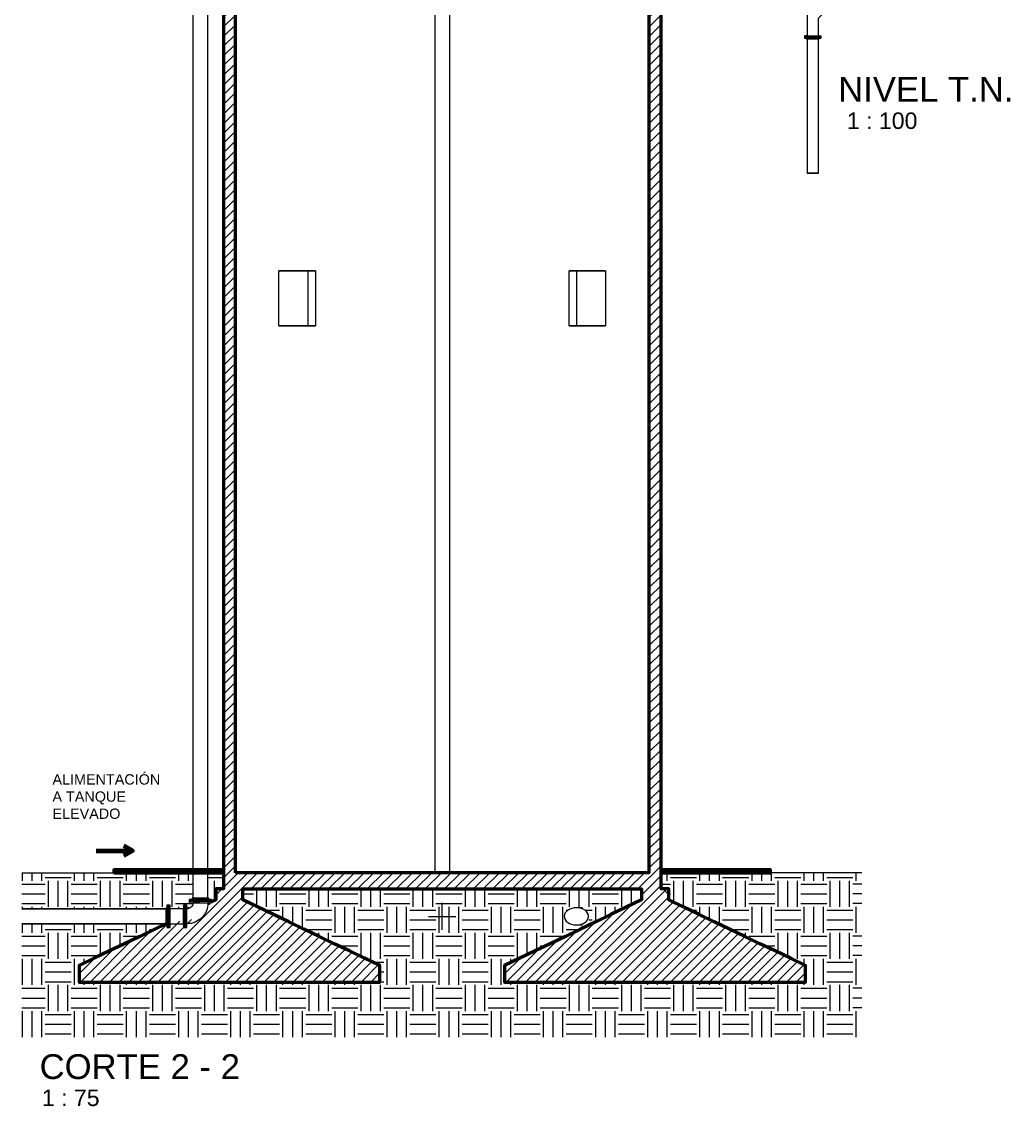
# Model space of a CAD drawing. Extents: x -187 to 52, y -9 to 65.
# Drawn here: x 24.24 to 42.3, y 10.67 to 30.5 of the extents above; entities that cross this region are included whole.
import ezdxf

# ---------------------------------------------------------------- set-up
doc = ezdxf.new("R2010")
doc.units = 0
doc.header["$MEASUREMENT"] = 0
for name, color, linetype in [('Hatch', 1, 'Continuous'), ('PDF3_Geometría', 7, 'Continuous'), ('PDF3_Texto', 7, 'Continuous')]:
    doc.layers.add(name, color=color, linetype=linetype)
doc.styles.add('PDF Arial', font='arial.ttf')

msp = doc.modelspace()

# ---------------------------------------------------------------- hatches: boundary and pattern name
at = {"layer": 'Hatch'}
h = msp.add_hatch(dxfattribs=at)
h.set_pattern_fill('ANSI31', color=256)
h.paths.add_polyline_path([(28.143, 14.938), (28.143, 35.065), (35.701, 35.065), (35.701, 14.938)], flags=16)
edge = h.paths.add_edge_path()
edge.add_line((27.53, 14.116), (26.873, 14.005))
edge.add_line((26.873, 14.005), (26.397, 13.773))
edge.add_line((26.397, 13.773), (26.117, 13.64))
edge.add_line((26.117, 13.64), (25.841, 13.507))
edge.add_line((25.841, 13.507), (25.562, 13.373))
edge.add_line((25.562, 13.373), (25.286, 13.24))
edge.add_line((25.286, 13.24), (25.286, 12.938))
edge.add_line((25.286, 12.938), (30.784, 12.938))
edge.add_line((30.784, 12.938), (30.784, 13.24))
edge.add_line((30.784, 13.24), (30.505, 13.373))
edge.add_line((30.505, 13.373), (30.228, 13.507))
edge.add_line((30.228, 13.507), (29.949, 13.64))
edge.add_line((29.949, 13.64), (29.673, 13.773))
edge.add_line((29.673, 13.773), (29.393, 13.907))
edge.add_line((29.393, 13.907), (29.117, 14.04))
edge.add_line((29.117, 14.04), (28.838, 14.173))
edge.add_line((28.838, 14.173), (28.562, 14.307))
edge.add_line((28.562, 14.307), (28.282, 14.44))
edge.add_line((28.282, 14.44), (28.282, 14.64))
edge.add_line((28.282, 14.64), (35.562, 14.64))
edge.add_line((35.562, 14.64), (35.562, 14.44))
edge.add_line((35.562, 14.44), (35.286, 14.307))
edge.add_line((35.286, 14.307), (35.006, 14.173))
edge.add_line((35.006, 14.173), (34.73, 14.04))
edge.add_line((34.73, 14.04), (34.451, 13.907))
edge.add_line((34.451, 13.907), (34.174, 13.773))
edge.add_line((34.174, 13.773), (33.895, 13.64))
edge.add_line((33.895, 13.64), (33.619, 13.507))
edge.add_line((33.619, 13.507), (33.34, 13.373))
edge.add_line((33.34, 13.373), (33.063, 13.24))
edge.add_line((33.063, 13.24), (33.063, 12.938))
edge.add_line((33.063, 12.938), (38.562, 12.938))
edge.add_line((38.562, 12.938), (38.562, 13.24))
edge.add_line((38.562, 13.24), (38.286, 13.373))
edge.add_line((38.286, 13.373), (38.006, 13.507))
edge.add_line((38.006, 13.507), (37.73, 13.64))
edge.add_line((37.73, 13.64), (37.451, 13.773))
edge.add_line((37.451, 13.773), (37.174, 13.907))
edge.add_line((37.174, 13.907), (36.895, 14.04))
edge.add_line((36.895, 14.04), (36.619, 14.173))
edge.add_line((36.619, 14.173), (36.34, 14.307))
edge.add_line((36.34, 14.307), (36.063, 14.44))
edge.add_line((36.063, 14.44), (36.063, 14.64))
edge.add_line((36.063, 14.64), (35.924, 14.64))
edge.add_line((35.924, 14.64), (35.924, 14.938))
edge.add_line((35.924, 14.938), (35.924, 47.573))
edge.add_line((35.924, 47.573), (36.124, 47.573))
edge.add_line((36.124, 47.573), (36.124, 47.243))
edge.add_line((36.124, 47.243), (36.324, 47.243))
edge.add_line((36.324, 47.243), (36.324, 47.573))
edge.add_line((36.324, 47.573), (36.324, 47.796))
edge.add_line((36.324, 47.796), (28.72, 47.796))
edge.add_line((28.72, 47.796), (28.72, 47.573))
edge.add_line((28.72, 47.573), (35.701, 47.573))
edge.add_line((35.701, 47.573), (35.701, 35.567))
edge.add_line((35.701, 35.567), (28.143, 35.567))
edge.add_line((28.143, 35.567), (28.143, 47.573))
edge.add_line((28.143, 47.573), (28.32, 47.573))
edge.add_line((28.32, 47.573), (28.32, 47.796))
edge.add_line((28.32, 47.796), (27.924, 47.796))
edge.add_line((27.924, 47.796), (27.924, 47.573))
edge.add_line((27.924, 47.573), (27.924, 14.938))
edge.add_line((27.924, 14.938), (27.924, 14.64))
edge.add_line((27.924, 14.64), (27.784, 14.64))
edge.add_line((27.784, 14.64), (27.784, 14.44))
edge.add_line((27.784, 14.44), (27.657, 14.38))

# ---------------------------------------------------------------- linework, layer by layer
at = {"layer": 'PDF3_Geometría', "lineweight": 18}
for points in [[(27.368, 14.469), (27.641, 14.469), (27.641, 47.986), (27.368, 47.986)], [(26.892, 14.342), (26.892, 14.329), (26.892, 14.307), (26.892, 14.275), (26.892, 14.234), (26.892, 14.189), (26.892, 14.138), (26.892, 14.091), (26.892, 14.046), (26.892, 14.005), (26.892, 13.973), (26.892, 13.951), (26.892, 13.938), (26.92, 13.938), (26.92, 13.951), (26.92, 13.973), (26.92, 14.005), (26.92, 14.046), (26.92, 14.091), (26.92, 14.138), (26.92, 14.189), (26.92, 14.234), (26.92, 14.275), (26.92, 14.307), (26.92, 14.329), (26.92, 14.342)], [(26.924, 14.342), (26.924, 14.329), (26.924, 14.307), (26.924, 14.275), (26.924, 14.234), (26.924, 14.189), (26.924, 14.138), (26.924, 14.091), (26.924, 14.046), (26.924, 14.005), (26.924, 13.973), (26.924, 13.951), (26.924, 13.938), (26.952, 13.938), (26.952, 13.951), (26.952, 13.973), (26.952, 14.005), (26.952, 14.046), (26.952, 14.091), (26.952, 14.138), (26.952, 14.189), (26.952, 14.234), (26.952, 14.275), (26.952, 14.307), (26.952, 14.329), (26.952, 14.342)], [(27.666, 14.418), (27.663, 14.418), (27.666, 14.418), (27.663, 14.418), (27.647, 14.418), (27.619, 14.418), (27.587, 14.418), (27.549, 14.418), (27.505, 14.418), (27.463, 14.418), (27.425, 14.418), (27.39, 14.418), (27.365, 14.418), (27.349, 14.418), (27.343, 14.418), (27.349, 14.418), (27.343, 14.418), (27.349, 14.418), (27.365, 14.418), (27.39, 14.418), (27.425, 14.418), (27.463, 14.418), (27.505, 14.418), (27.549, 14.418), (27.587, 14.418), (27.619, 14.418), (27.647, 14.418), (27.663, 14.418)]]:
    msp.add_lwpolyline(points, close=True, dxfattribs=at)
at = {"layer": 'PDF3_Geometría', "lineweight": 50}
for points in [[(26.873, 14.002), (26.673, 13.907), (26.397, 13.773), (26.117, 13.64), (25.841, 13.507), (25.562, 13.373), (25.286, 13.24), (25.286, 12.938), (30.784, 12.938), (30.784, 13.24), (30.505, 13.373), (30.228, 13.507), (29.949, 13.64), (29.673, 13.773), (29.393, 13.907), (29.117, 14.04), (28.838, 14.173), (28.562, 14.307), (28.282, 14.44), (28.282, 14.64), (35.562, 14.64), (35.562, 14.44), (35.286, 14.307), (35.006, 14.173), (34.73, 14.04), (34.451, 13.907), (34.174, 13.773), (33.895, 13.64), (33.619, 13.507), (33.34, 13.373), (33.063, 13.24), (33.063, 12.938), (38.562, 12.938), (38.562, 13.24), (38.286, 13.373), (38.006, 13.507), (37.73, 13.64), (37.451, 13.773), (37.174, 13.907), (36.895, 14.04), (36.619, 14.173), (36.34, 14.307), (36.063, 14.44), (36.063, 14.64), (35.924, 14.64), (35.924, 14.938), (35.924, 47.573)], [(27.924, 47.573), (27.924, 14.938), (27.924, 14.64), (27.784, 14.64), (27.784, 14.44), (27.708, 14.402)], [(27.676, 14.389), (27.638, 14.37)]]:
    msp.add_lwpolyline(points, dxfattribs=at)
for points in [[(28.143, 14.938), (28.143, 35.065), (35.701, 35.065), (35.701, 14.938)], [(25.924, 14.938), (27.924, 14.938), (27.924, 14.989), (25.924, 14.989)], [(35.924, 14.938), (37.924, 14.938), (37.924, 14.989), (35.924, 14.989)]]:
    msp.add_lwpolyline(points, close=True, dxfattribs=at)
at = {"layer": 'PDF3_Geometría', "lineweight": 18}
for points in [[(31.787, 35.065), (31.787, 14.938)], [(32.06, 14.938), (32.06, 35.065)], [(24.238, 14.938), (27.368, 14.938)], [(27.368, 14.989), (27.327, 14.989), (27.165, 14.989), (27.009, 14.989), (26.863, 14.989), (26.727, 14.989), (26.603, 14.989), (26.486, 14.989), (26.381, 14.989), (26.286, 14.989), (26.203, 14.989), (26.13, 14.989), (26.066, 14.989), (26.016, 14.989), (25.974, 14.989), (25.946, 14.989), (25.93, 14.989), (25.924, 14.989)], [(27.924, 14.989), (27.879, 14.989), (27.682, 14.989), (27.641, 14.989)], [(27.641, 14.938), (27.924, 14.938)], [(28.314, 14.938), (35.511, 14.938)], [(37.924, 14.989), (37.917, 14.989), (37.898, 14.989), (37.866, 14.989), (37.825, 14.989), (37.768, 14.989), (37.701, 14.989), (37.622, 14.989), (37.533, 14.989), (37.432, 14.989), (37.317, 14.989), (37.193, 14.989), (37.057, 14.989), (36.911, 14.989), (36.755, 14.989), (36.59, 14.989), (36.413, 14.989), (36.228, 14.989), (36.035, 14.989), (35.924, 14.989)], [(39.59, 14.938), (35.924, 14.938)], [(36.063, 14.535), (35.959, 14.64)], [(26.892, 13.989), (26.892, 13.992), (26.892, 14.008), (26.892, 14.031), (26.892, 14.062), (26.892, 14.1), (26.892, 14.138), (26.892, 14.18), (26.892, 14.215), (26.892, 14.246), (26.892, 14.272), (26.892, 14.288), (26.892, 14.291), (26.873, 14.291), (26.873, 14.288), (26.873, 14.272), (26.873, 14.246), (26.873, 14.215), (26.873, 14.18), (26.873, 14.138), (26.873, 14.1), (26.873, 14.062), (26.873, 14.031), (26.873, 14.008), (26.873, 13.992), (26.873, 13.989)], [(26.924, 13.98), (26.924, 13.983), (26.924, 13.999), (26.924, 14.024), (26.924, 14.059), (26.924, 14.097), (26.924, 14.138), (26.924, 14.183), (26.924, 14.221), (26.924, 14.253), (26.924, 14.281), (26.924, 14.297), (26.924, 14.3), (26.92, 14.3), (26.92, 14.297), (26.92, 14.281), (26.92, 14.253), (26.92, 14.221), (26.92, 14.183), (26.92, 14.138), (26.92, 14.097), (26.92, 14.059), (26.92, 14.024), (26.92, 13.999), (26.92, 13.983), (26.92, 13.98), (26.92, 13.983), (26.92, 13.999), (26.92, 14.024), (26.92, 14.059), (26.92, 14.097), (26.92, 14.138), (26.92, 14.183), (26.92, 14.221), (26.92, 14.253), (26.92, 14.281), (26.92, 14.297), (26.92, 14.3)], [(27.197, 14.338), (27.197, 14.342), (27.197, 14.329), (27.197, 14.307), (27.197, 14.275), (27.197, 14.234), (27.197, 14.189), (27.197, 14.138), (27.197, 14.091), (27.197, 14.046), (27.197, 14.005), (27.197, 13.973), (27.197, 13.951), (27.197, 13.938), (27.225, 13.938), (27.225, 13.951), (27.225, 13.973), (27.225, 14.005), (27.225, 14.046), (27.225, 14.091), (27.225, 14.138), (27.225, 14.189), (27.225, 14.234), (27.225, 14.275), (27.225, 14.307), (27.225, 14.329), (27.225, 14.342), (27.197, 14.342)], [(27.228, 14.3), (27.225, 14.3), (27.225, 14.297), (27.225, 14.3), (27.225, 14.297), (27.225, 14.281), (27.228, 14.253), (27.228, 14.221), (27.228, 14.183), (27.228, 14.138), (27.228, 14.097), (27.228, 14.059), (27.228, 14.024), (27.225, 13.999), (27.225, 13.983), (27.225, 13.977)], [(27.225, 14.3), (27.225, 14.297), (27.225, 14.281), (27.228, 14.253), (27.228, 14.221), (27.228, 14.183), (27.228, 14.138), (27.228, 14.097), (27.228, 14.059), (27.228, 14.024), (27.225, 13.999), (27.225, 13.983), (27.225, 13.977), (27.228, 13.977), (27.228, 13.983), (27.228, 13.999), (27.228, 14.024), (27.228, 14.059), (27.228, 14.097), (27.228, 14.138), (27.228, 14.183), (27.228, 14.221), (27.228, 14.253), (27.228, 14.281), (27.228, 14.297), (27.228, 14.3), (27.228, 14.297)], [(27.228, 14.338), (27.228, 14.342), (27.228, 14.335), (27.228, 14.319), (27.228, 14.291), (27.228, 14.256), (27.228, 14.211), (27.228, 14.164), (27.228, 14.116), (27.228, 14.069), (27.228, 14.024), (27.228, 13.989), (27.228, 13.961), (27.228, 13.942), (27.228, 13.938), (27.257, 13.938), (27.257, 13.942), (27.257, 13.961), (27.257, 13.989), (27.257, 14.024), (27.257, 14.069), (27.257, 14.116), (27.257, 14.164), (27.257, 14.211), (27.257, 14.256), (27.257, 14.291), (27.257, 14.319), (27.257, 14.335), (27.257, 14.342), (27.228, 14.342)], [(27.495, 14.389), (27.476, 14.389), (27.457, 14.389), (27.438, 14.389), (27.422, 14.389), (27.406, 14.389), (27.393, 14.389), (27.384, 14.389), (27.374, 14.389), (27.371, 14.389), (27.365, 14.351), (27.346, 14.319), (27.317, 14.294), (27.282, 14.278), (27.257, 14.275)], [(27.705, 14.45), (27.708, 14.45), (27.701, 14.45), (27.686, 14.45), (27.657, 14.45), (27.622, 14.45), (27.578, 14.45), (27.53, 14.45), (27.482, 14.45), (27.435, 14.45), (27.39, 14.45), (27.355, 14.45), (27.327, 14.45), (27.308, 14.45), (27.301, 14.45), (27.301, 14.421), (27.308, 14.421)], [(27.308, 14.45), (27.301, 14.45)], [(27.705, 14.421), (27.708, 14.421), (27.701, 14.421), (27.686, 14.421), (27.657, 14.421), (27.622, 14.421), (27.578, 14.421), (27.53, 14.421), (27.482, 14.421), (27.435, 14.421), (27.39, 14.421), (27.355, 14.421), (27.327, 14.421), (27.308, 14.421), (27.301, 14.421)], [(27.301, 14.418), (27.301, 14.389)], [(27.308, 14.389), (27.301, 14.389), (27.308, 14.389), (27.327, 14.389), (27.355, 14.389), (27.39, 14.389), (27.435, 14.389), (27.482, 14.389), (27.53, 14.389), (27.578, 14.389), (27.622, 14.389), (27.657, 14.389), (27.686, 14.389), (27.701, 14.389), (27.708, 14.389), (27.708, 14.418), (27.705, 14.418)], [(27.308, 14.418), (27.301, 14.418), (27.308, 14.418), (27.327, 14.418), (27.355, 14.418), (27.39, 14.418), (27.435, 14.418), (27.482, 14.418), (27.53, 14.418), (27.578, 14.418), (27.622, 14.418), (27.657, 14.418), (27.686, 14.418), (27.701, 14.418), (27.708, 14.418)], [(27.349, 14.421), (27.343, 14.421), (27.343, 14.418), (27.349, 14.418)], [(27.663, 14.421), (27.666, 14.421), (27.663, 14.421), (27.647, 14.421), (27.619, 14.421), (27.587, 14.421), (27.549, 14.421), (27.505, 14.421), (27.463, 14.421), (27.425, 14.421), (27.39, 14.421), (27.365, 14.421), (27.349, 14.421), (27.343, 14.421)], [(27.663, 14.418), (27.666, 14.418), (27.663, 14.418), (27.647, 14.418), (27.619, 14.418), (27.587, 14.418), (27.549, 14.418), (27.505, 14.418), (27.463, 14.418), (27.425, 14.418), (27.39, 14.418), (27.365, 14.418), (27.349, 14.418), (27.343, 14.418)], [(27.654, 14.469), (27.657, 14.469), (27.654, 14.469), (27.638, 14.469), (27.613, 14.469), (27.581, 14.469), (27.546, 14.469), (27.505, 14.469), (27.466, 14.469), (27.428, 14.469), (27.397, 14.469), (27.374, 14.469), (27.359, 14.469), (27.352, 14.469), (27.352, 14.45), (27.359, 14.45), (27.374, 14.45), (27.397, 14.45), (27.428, 14.45), (27.466, 14.45), (27.505, 14.45), (27.546, 14.45), (27.581, 14.45), (27.613, 14.45), (27.638, 14.45), (27.654, 14.45), (27.657, 14.45), (27.657, 14.469)], [(27.359, 14.469), (27.352, 14.469)], [(27.666, 14.418), (27.666, 14.421)], [(27.708, 14.421), (27.708, 14.45)], [(31.924, 13.891), (31.924, 14.389)], [(34.489, 14.297), (34.374, 14.297)], [(26.873, 14.275), (24.238, 14.275), (24.263, 14.275), (24.917, 14.275), (25.571, 14.275), (26.222, 14.275), (26.873, 14.275), (26.873, 14.005), (26.222, 14.005), (25.571, 14.005), (24.917, 14.002), (24.263, 14.002), (24.238, 14.002), (26.873, 14.002), (26.873, 14.005)], [(26.952, 14.005), (27.197, 14.005), (27.197, 14.008), (27.197, 14.021), (27.197, 14.043), (27.197, 14.072), (27.197, 14.104), (27.197, 14.138), (27.197, 14.173), (27.197, 14.208), (27.197, 14.237), (27.197, 14.256), (27.197, 14.272), (27.197, 14.275), (26.952, 14.275)], [(31.673, 14.138), (32.174, 14.138)], [(26.873, 13.986), (26.892, 13.986)], [(26.92, 13.977), (26.924, 13.977)], [(26.924, 13.97), (26.92, 13.973)], [(34.374, 13.983), (34.489, 13.983)]]:
    msp.add_lwpolyline(points, dxfattribs=at)
at = {"layer": 'PDF3_Geometría', "lineweight": 9}
for points in [[(38.59, 30.97), (38.59, 30.237)], [(38.797, 30.237), (38.797, 30.561), (39.025, 30.792)], [(38.543, 30.237), (38.543, 30.215), (38.543, 30.192), (38.546, 30.192), (38.559, 30.192), (38.581, 30.192), (38.606, 30.192), (38.641, 30.192), (38.676, 30.192), (38.711, 30.192), (38.746, 30.192), (38.781, 30.192), (38.806, 30.192), (38.828, 30.192), (38.841, 30.192), (38.844, 30.192), (38.841, 30.192), (38.828, 30.192), (38.806, 30.192), (38.806, 30.177)], [(38.806, 30.237), (38.828, 30.237), (38.841, 30.237), (38.844, 30.237), (38.844, 30.215), (38.841, 30.215), (38.828, 30.215), (38.806, 30.215), (38.781, 30.215), (38.746, 30.215), (38.711, 30.215), (38.676, 30.215), (38.641, 30.215), (38.606, 30.215), (38.581, 30.215), (38.559, 30.215), (38.546, 30.215), (38.543, 30.215), (38.546, 30.215), (38.559, 30.215), (38.578, 30.215), (38.571, 30.215), (38.578, 30.215), (38.587, 30.215), (38.606, 30.215), (38.632, 30.215), (38.663, 30.215), (38.692, 30.215), (38.724, 30.215), (38.755, 30.215), (38.781, 30.215), (38.8, 30.215), (38.809, 30.215), (38.816, 30.215), (38.809, 30.215), (38.828, 30.215), (38.841, 30.215), (38.844, 30.215), (38.844, 30.192)], [(38.581, 30.237), (38.559, 30.237), (38.546, 30.237), (38.543, 30.237), (38.546, 30.237), (38.559, 30.237), (38.581, 30.237), (38.606, 30.237), (38.641, 30.237), (38.676, 30.237), (38.711, 30.237), (38.746, 30.237), (38.781, 30.237), (38.806, 30.237), (38.828, 30.237), (38.841, 30.237), (38.844, 30.237)], [(38.543, 30.215), (38.546, 30.215), (38.559, 30.215), (38.581, 30.215), (38.606, 30.215), (38.641, 30.215), (38.676, 30.215), (38.711, 30.215), (38.746, 30.215), (38.781, 30.215), (38.806, 30.215), (38.828, 30.215), (38.841, 30.215), (38.844, 30.215), (38.841, 30.215), (38.828, 30.215), (38.809, 30.215)], [(38.578, 30.215), (38.559, 30.215), (38.546, 30.215), (38.543, 30.215)], [(38.543, 30.192), (38.546, 30.192), (38.559, 30.192), (38.578, 30.192), (38.578, 30.177), (38.584, 30.177)], [(38.578, 30.215), (38.571, 30.215), (38.578, 30.215), (38.587, 30.215), (38.606, 30.215), (38.632, 30.215), (38.663, 30.215), (38.692, 30.215), (38.724, 30.215), (38.755, 30.215), (38.781, 30.215), (38.8, 30.215), (38.809, 30.215), (38.816, 30.215), (38.809, 30.215)], [(38.578, 30.192), (38.584, 30.192), (38.593, 30.192), (38.613, 30.192), (38.635, 30.192), (38.663, 30.192), (38.692, 30.192), (38.724, 30.192), (38.749, 30.192), (38.774, 30.192), (38.793, 30.192), (38.803, 30.192), (38.806, 30.192)], [(38.803, 30.177), (38.806, 30.177), (38.803, 30.177), (38.793, 30.177), (38.774, 30.177), (38.749, 30.177), (38.724, 30.177), (38.692, 30.177), (38.663, 30.177), (38.635, 30.177), (38.613, 30.177), (38.593, 30.177), (38.584, 30.177), (38.578, 30.177)], [(38.59, 30.177), (38.59, 27.726)], [(38.797, 27.726), (38.797, 30.177)]]:
    msp.add_lwpolyline(points, dxfattribs=at)
for points in [[(38.816, 30.215), (38.809, 30.215), (38.8, 30.215), (38.781, 30.215), (38.755, 30.215), (38.724, 30.215), (38.692, 30.215), (38.663, 30.215), (38.632, 30.215), (38.606, 30.215), (38.587, 30.215), (38.578, 30.215), (38.571, 30.215), (38.578, 30.215), (38.571, 30.215), (38.578, 30.215), (38.587, 30.215), (38.606, 30.215), (38.632, 30.215), (38.663, 30.215), (38.692, 30.215), (38.724, 30.215), (38.755, 30.215), (38.781, 30.215), (38.8, 30.215), (38.809, 30.215), (38.816, 30.215), (38.809, 30.215)], [(38.59, 27.726), (38.593, 27.726), (38.606, 27.726), (38.622, 27.726), (38.641, 27.726), (38.666, 27.726), (38.692, 27.726), (38.72, 27.726), (38.746, 27.726), (38.765, 27.726), (38.781, 27.726), (38.793, 27.726), (38.797, 27.726), (38.793, 27.726), (38.781, 27.726), (38.765, 27.726), (38.746, 27.726), (38.72, 27.726), (38.692, 27.726), (38.666, 27.726), (38.641, 27.726), (38.622, 27.726), (38.606, 27.726), (38.593, 27.726)]]:
    msp.add_lwpolyline(points, close=True, dxfattribs=at)
at = {"layer": 'PDF3_Geometría', "lineweight": 20}
for points in [[(29.251, 24.938), (29.143, 24.938), (29.038, 24.938), (28.936, 24.938), (28.936, 25.938), (29.038, 25.938), (29.143, 25.938), (29.251, 25.938), (29.365, 25.938), (29.482, 25.938), (29.606, 25.938), (29.606, 24.938), (29.482, 24.938), (29.365, 24.938)], [(34.908, 25.938), (34.908, 24.938), (34.79, 24.938), (34.663, 24.938), (34.527, 24.938), (34.387, 24.938), (34.241, 24.938), (34.241, 25.938), (34.387, 25.938), (34.527, 25.938), (34.663, 25.938), (34.79, 25.938)]]:
    msp.add_lwpolyline(points, close=True, dxfattribs=at)
for points in [[(28.936, 24.938), (28.981, 24.938), (29.095, 24.938), (29.216, 24.938), (29.343, 24.938), (29.47, 24.938), (29.47, 25.938), (29.343, 25.938), (29.216, 25.938), (29.095, 25.938), (28.981, 25.938), (28.936, 25.938)], [(29.606, 25.938), (29.47, 25.938)], [(34.374, 25.938), (34.241, 25.938)], [(34.908, 25.938), (34.822, 25.938), (34.679, 25.938), (34.53, 25.938), (34.374, 25.938), (34.374, 24.938), (34.53, 24.938), (34.679, 24.938), (34.822, 24.938), (34.908, 24.938)], [(29.47, 24.938), (29.606, 24.938)], [(34.241, 24.938), (34.374, 24.938)], [(32.06, 14.938), (32.086, 14.938), (32.127, 14.938), (32.155, 14.938), (32.174, 14.938), (32.184, 14.938), (32.181, 14.938), (32.165, 14.938), (32.143, 14.938), (32.108, 14.938), (32.063, 14.938), (32.016, 14.938), (31.965, 14.938), (31.911, 14.938), (31.857, 14.938), (31.806, 14.938), (31.759, 14.938), (31.72, 14.938), (31.692, 14.938), (31.673, 14.938), (31.663, 14.938), (31.666, 14.938), (31.679, 14.938), (31.705, 14.938), (31.74, 14.938), (31.781, 14.938), (31.787, 14.938)]]:
    msp.add_lwpolyline(points, dxfattribs=at)
at = {"layer": 'PDF3_Geometría', "lineweight": 70}
for points in [[(25.597, 15.338), (26.26, 15.338), (26.105, 15.246)], [(26.26, 15.338), (26.105, 15.427)]]:
    msp.add_lwpolyline(points, dxfattribs=at)
at = {"layer": 'PDF3_Geometría', "color": 9, "lineweight": 18, "true_color": 0xc0c0c0}
for points in [[(24.238, 14.938), (27.368, 14.938)], [(24.251, 14.789), (24.251, 14.938)], [(24.428, 14.789), (24.428, 14.938)], [(24.606, 14.789), (24.606, 14.938)], [(25.203, 14.789), (25.203, 14.938)], [(25.381, 14.789), (25.381, 14.938)], [(25.559, 14.789), (25.559, 14.938)], [(26.155, 14.789), (26.155, 14.938)], [(26.333, 14.789), (26.333, 14.938)], [(26.511, 14.789), (26.511, 14.938)], [(27.108, 14.789), (27.108, 14.938)], [(27.286, 14.789), (27.286, 14.938)], [(27.641, 14.938), (27.924, 14.938)], [(28.314, 14.938), (35.511, 14.938)], [(39.59, 14.938), (35.924, 14.938)], [(36.035, 14.789), (36.035, 14.938)], [(36.632, 14.789), (36.632, 14.938)], [(36.809, 14.789), (36.809, 14.938)], [(36.987, 14.789), (36.987, 14.938)], [(37.584, 14.789), (37.584, 14.938)], [(37.762, 14.789), (37.762, 14.938)], [(37.94, 14.789), (37.94, 14.938)], [(38.536, 14.789), (38.536, 14.938)], [(38.714, 14.789), (38.714, 14.938)], [(38.892, 14.789), (38.892, 14.938)], [(39.489, 14.789), (39.489, 14.938)], [(24.238, 14.729), (24.666, 14.729)], [(24.666, 14.85), (25.143, 14.85)], [(24.727, 14.313), (24.727, 14.789)], [(24.905, 14.313), (24.905, 14.789)], [(25.082, 14.313), (25.082, 14.789)], [(25.143, 14.729), (25.619, 14.729)], [(25.619, 14.85), (26.095, 14.85)], [(25.679, 14.313), (25.679, 14.789)], [(25.857, 14.313), (25.857, 14.789)], [(26.035, 14.313), (26.035, 14.789)], [(26.095, 14.729), (26.571, 14.729)], [(26.571, 14.85), (27.047, 14.85)], [(26.632, 14.313), (26.632, 14.789)], [(26.809, 14.313), (26.809, 14.789)], [(26.987, 14.313), (26.987, 14.789)], [(27.047, 14.729), (27.368, 14.729)], [(27.641, 14.85), (27.924, 14.85)], [(27.762, 14.431), (27.762, 14.789)], [(35.924, 14.729), (36.095, 14.729)], [(36.095, 14.85), (36.571, 14.85)], [(36.155, 14.396), (36.155, 14.789)], [(36.333, 14.313), (36.333, 14.789)], [(36.511, 14.313), (36.511, 14.789)], [(36.571, 14.729), (37.047, 14.729)], [(37.047, 14.85), (37.524, 14.85)], [(37.108, 14.313), (37.108, 14.789)], [(37.286, 14.313), (37.286, 14.789)], [(37.463, 14.313), (37.463, 14.789)], [(37.524, 14.729), (38, 14.729)], [(38, 14.85), (38.476, 14.85)], [(38.06, 14.313), (38.06, 14.789)], [(38.238, 14.313), (38.238, 14.789)], [(38.416, 14.313), (38.416, 14.789)], [(38.476, 14.729), (38.952, 14.729)], [(38.952, 14.85), (39.428, 14.85)], [(39.013, 14.313), (39.013, 14.789)], [(39.19, 14.313), (39.19, 14.789)], [(39.368, 14.313), (39.368, 14.789)], [(39.59, 14.729), (39.428, 14.729)], [(24.238, 14.551), (24.666, 14.551)], [(25.143, 14.551), (25.619, 14.551)], [(26.095, 14.551), (26.571, 14.551)], [(27.047, 14.551), (27.368, 14.551)], [(28.282, 14.551), (28.476, 14.551)], [(28.536, 14.319), (28.536, 14.64)], [(28.714, 14.313), (28.714, 14.64)], [(28.892, 14.313), (28.892, 14.64)], [(28.952, 14.551), (29.428, 14.551)], [(29.489, 14.313), (29.489, 14.64)], [(29.666, 14.313), (29.666, 14.64)], [(29.844, 14.313), (29.844, 14.64)], [(29.905, 14.551), (30.381, 14.551)], [(30.441, 14.313), (30.441, 14.64)], [(30.619, 14.313), (30.619, 14.64)], [(30.797, 14.313), (30.797, 14.64)], [(30.857, 14.551), (31.333, 14.551)], [(31.393, 14.313), (31.393, 14.64)], [(31.571, 14.313), (31.571, 14.64)], [(31.749, 14.313), (31.749, 14.64)], [(31.809, 14.551), (32.286, 14.551)], [(32.346, 14.313), (32.346, 14.64)], [(32.524, 14.313), (32.524, 14.64)], [(32.701, 14.313), (32.701, 14.64)], [(32.762, 14.551), (33.238, 14.551)], [(33.298, 14.313), (33.298, 14.64)], [(33.476, 14.313), (33.476, 14.64)], [(33.654, 14.313), (33.654, 14.64)], [(33.714, 14.551), (34.19, 14.551)], [(34.251, 14.313), (34.251, 14.64)], [(34.428, 14.313), (34.428, 14.64)], [(34.606, 14.313), (34.606, 14.64)], [(34.666, 14.551), (35.143, 14.551)], [(35.203, 14.313), (35.203, 14.64)], [(35.381, 14.351), (35.381, 14.64)], [(35.559, 14.437), (35.559, 14.64)], [(36.063, 14.551), (36.095, 14.551)], [(36.571, 14.551), (37.047, 14.551)], [(37.524, 14.551), (38, 14.551)], [(38.476, 14.551), (38.952, 14.551)], [(39.59, 14.551), (39.428, 14.551)], [(24.238, 14.373), (24.666, 14.373)], [(24.251, 14.275), (24.251, 14.313)], [(24.428, 14.275), (24.428, 14.313)], [(24.606, 14.275), (24.606, 14.313)], [(25.143, 14.373), (25.619, 14.373)], [(25.203, 14.275), (25.203, 14.313)], [(25.381, 14.275), (25.381, 14.313)], [(25.559, 14.275), (25.559, 14.313)], [(26.095, 14.373), (26.571, 14.373)], [(26.155, 14.275), (26.155, 14.313)], [(26.333, 14.275), (26.333, 14.313)], [(26.511, 14.275), (26.511, 14.313)], [(27.047, 14.373), (27.368, 14.373)], [(27.108, 14.275), (27.108, 14.313)], [(27.286, 14.281), (27.286, 14.313)], [(28.422, 14.373), (28.476, 14.373)], [(28.952, 14.373), (29.428, 14.373)], [(29.013, 14.091), (29.013, 14.313)], [(29.19, 14.005), (29.19, 14.313)], [(29.368, 13.919), (29.368, 14.313)], [(29.905, 14.373), (30.381, 14.373)], [(29.965, 13.837), (29.965, 14.313)], [(30.143, 13.837), (30.143, 14.313)], [(30.32, 13.837), (30.32, 14.313)], [(30.857, 14.373), (31.333, 14.373)], [(30.917, 13.837), (30.917, 14.313)], [(31.095, 13.837), (31.095, 14.313)], [(31.273, 13.837), (31.273, 14.313)], [(31.809, 14.373), (32.286, 14.373)], [(31.87, 13.837), (31.87, 14.313)], [(32.047, 13.837), (32.047, 14.313)], [(32.225, 13.837), (32.225, 14.313)], [(32.762, 14.373), (33.238, 14.373)], [(32.822, 13.837), (32.822, 14.313)], [(33, 13.837), (33, 14.313)], [(33.178, 13.837), (33.178, 14.313)], [(33.714, 14.373), (34.19, 14.373)], [(33.774, 13.837), (33.774, 14.313)], [(33.952, 13.837), (33.952, 14.313)], [(34.13, 13.837), (34.13, 14.313)], [(34.666, 14.373), (35.143, 14.373)], [(34.727, 14.04), (34.727, 14.313)], [(34.905, 14.123), (34.905, 14.313)], [(35.082, 14.208), (35.082, 14.313)], [(36.571, 14.373), (37.047, 14.373)], [(36.632, 14.167), (36.632, 14.313)], [(36.809, 14.081), (36.809, 14.313)], [(36.987, 13.996), (36.987, 14.313)], [(37.524, 14.373), (38, 14.373)], [(37.584, 13.837), (37.584, 14.313)], [(37.762, 13.837), (37.762, 14.313)], [(37.94, 13.837), (37.94, 14.313)], [(38.476, 14.373), (38.952, 14.373)], [(38.536, 13.837), (38.536, 14.313)], [(38.714, 13.837), (38.714, 14.313)], [(38.892, 13.837), (38.892, 14.313)], [(39.59, 14.373), (39.428, 14.373)], [(39.489, 13.837), (39.489, 14.313)], [(28.673, 14.253), (28.952, 14.253)], [(29.428, 14.253), (29.905, 14.253)], [(30.381, 14.253), (30.857, 14.253)], [(31.333, 14.253), (31.809, 14.253)], [(32.286, 14.253), (32.762, 14.253)], [(33.238, 14.253), (33.714, 14.253)], [(34.19, 14.253), (34.222, 14.253)], [(34.549, 14.253), (34.666, 14.253)], [(35.143, 14.253), (35.174, 14.253)], [(36.451, 14.253), (36.571, 14.253)], [(37.047, 14.253), (37.524, 14.253)], [(38, 14.253), (38.476, 14.253)], [(38.952, 14.253), (39.428, 14.253)], [(24.251, 13.837), (24.251, 14.002)], [(24.428, 13.837), (24.428, 14.002)], [(24.606, 13.837), (24.606, 14.002)], [(24.666, 13.897), (25.143, 13.897)], [(25.203, 13.837), (25.203, 14.002)], [(25.381, 13.837), (25.381, 14.005)], [(25.559, 13.837), (25.559, 14.005)], [(25.619, 13.897), (26.095, 13.897)], [(26.155, 13.837), (26.155, 14.005)], [(26.333, 13.837), (26.333, 14.005)], [(26.511, 13.837), (26.511, 14.005)], [(26.571, 13.897), (26.654, 13.897)], [(29.428, 14.075), (29.905, 14.075)], [(29.428, 13.897), (29.905, 13.897)], [(30.381, 14.075), (30.857, 14.075)], [(30.381, 13.897), (30.857, 13.897)], [(31.333, 14.075), (31.809, 14.075)], [(31.333, 13.897), (31.809, 13.897)], [(32.286, 14.075), (32.762, 14.075)], [(32.286, 13.897), (32.762, 13.897)], [(33.238, 14.075), (33.714, 14.075)], [(33.238, 13.897), (33.714, 13.897)], [(34.19, 13.897), (34.428, 13.897)], [(34.6, 14.075), (34.666, 14.075)], [(37.047, 14.075), (37.524, 14.075)], [(37.193, 13.897), (37.524, 13.897)], [(38, 14.075), (38.476, 14.075)], [(38, 13.897), (38.476, 13.897)], [(38.952, 14.075), (39.428, 14.075)], [(38.952, 13.897), (39.428, 13.897)], [(24.238, 13.777), (24.666, 13.777)], [(24.727, 13.361), (24.727, 13.837)], [(24.905, 13.361), (24.905, 13.837)], [(25.082, 13.361), (25.082, 13.837)], [(25.143, 13.777), (25.619, 13.777)], [(25.679, 13.431), (25.679, 13.837)], [(25.857, 13.516), (25.857, 13.837)], [(26.035, 13.602), (26.035, 13.837)], [(26.095, 13.777), (26.403, 13.777)], [(29.666, 13.777), (29.666, 13.837)], [(29.844, 13.691), (29.844, 13.837)], [(29.905, 13.777), (30.381, 13.777)], [(30.441, 13.405), (30.441, 13.837)], [(30.619, 13.361), (30.619, 13.837)], [(30.797, 13.361), (30.797, 13.837)], [(30.857, 13.777), (31.333, 13.777)], [(31.393, 13.361), (31.393, 13.837)], [(31.571, 13.361), (31.571, 13.837)], [(31.749, 13.361), (31.749, 13.837)], [(31.809, 13.777), (32.286, 13.777)], [(32.346, 13.361), (32.346, 13.837)], [(32.524, 13.361), (32.524, 13.837)], [(32.701, 13.361), (32.701, 13.837)], [(32.762, 13.777), (33.238, 13.777)], [(33.298, 13.361), (33.298, 13.837)], [(33.476, 13.44), (33.476, 13.837)], [(33.654, 13.526), (33.654, 13.837)], [(33.714, 13.777), (34.184, 13.777)], [(34.251, 13.811), (34.251, 13.837)], [(37.463, 13.767), (37.463, 13.837)], [(37.524, 13.777), (38, 13.777)], [(38.06, 13.481), (38.06, 13.837)], [(38.238, 13.396), (38.238, 13.837)], [(38.416, 13.361), (38.416, 13.837)], [(38.476, 13.777), (38.952, 13.777)], [(39.013, 13.361), (39.013, 13.837)], [(39.19, 13.361), (39.19, 13.837)], [(39.368, 13.361), (39.368, 13.837)], [(39.59, 13.777), (39.428, 13.777)], [(24.238, 13.599), (24.666, 13.599)], [(25.143, 13.599), (25.619, 13.599)], [(30.038, 13.599), (30.381, 13.599)], [(30.857, 13.599), (31.333, 13.599)], [(31.809, 13.599), (32.286, 13.599)], [(32.762, 13.599), (33.238, 13.599)], [(33.714, 13.599), (33.809, 13.599)], [(37.816, 13.599), (38, 13.599)], [(38.476, 13.599), (38.952, 13.599)], [(39.59, 13.599), (39.428, 13.599)], [(24.238, 13.421), (24.666, 13.421)], [(24.251, 12.885), (24.251, 13.361)], [(24.428, 12.885), (24.428, 13.361)], [(24.606, 12.885), (24.606, 13.361)], [(24.666, 13.3), (25.143, 13.3)], [(25.143, 13.421), (25.619, 13.421)], [(25.203, 12.885), (25.203, 13.361)], [(25.381, 13.288), (25.381, 13.361)], [(30.657, 13.3), (30.857, 13.3)], [(30.857, 13.421), (31.333, 13.421)], [(30.917, 12.885), (30.917, 13.361)], [(31.095, 12.885), (31.095, 13.361)], [(31.273, 12.885), (31.273, 13.361)], [(31.333, 13.3), (31.809, 13.3)], [(31.809, 13.421), (32.286, 13.421)], [(31.87, 12.885), (31.87, 13.361)], [(32.047, 12.885), (32.047, 13.361)], [(32.225, 12.885), (32.225, 13.361)], [(32.286, 13.3), (32.762, 13.3)], [(32.762, 13.421), (33.238, 13.421)], [(32.822, 12.885), (32.822, 13.361)], [(33, 12.885), (33, 13.361)], [(33.178, 13.297), (33.178, 13.361)], [(38.435, 13.3), (38.476, 13.3)], [(38.476, 13.421), (38.952, 13.421)], [(38.536, 13.253), (38.536, 13.361)], [(38.714, 12.885), (38.714, 13.361)], [(38.892, 12.885), (38.892, 13.361)], [(38.952, 13.3), (39.428, 13.3)], [(39.59, 13.421), (39.428, 13.421)], [(39.489, 12.885), (39.489, 13.361)], [(24.666, 13.123), (25.143, 13.123)], [(30.784, 13.123), (30.857, 13.123)], [(31.333, 13.123), (31.809, 13.123)], [(32.286, 13.123), (32.762, 13.123)], [(38.952, 13.123), (39.428, 13.123)], [(24.666, 12.945), (25.143, 12.945)], [(25.381, 12.885), (25.381, 12.938)], [(25.559, 12.885), (25.559, 12.938)], [(26.155, 12.885), (26.155, 12.938)], [(26.333, 12.885), (26.333, 12.938)], [(26.511, 12.885), (26.511, 12.938)], [(27.108, 12.885), (27.108, 12.938)], [(27.286, 12.885), (27.286, 12.938)], [(27.463, 12.885), (27.463, 12.938)], [(28.06, 12.885), (28.06, 12.938)], [(28.238, 12.885), (28.238, 12.938)], [(28.416, 12.885), (28.416, 12.938)], [(29.013, 12.885), (29.013, 12.938)], [(29.19, 12.885), (29.19, 12.938)], [(29.368, 12.885), (29.368, 12.938)], [(29.965, 12.885), (29.965, 12.938)], [(30.143, 12.885), (30.143, 12.938)], [(30.32, 12.885), (30.32, 12.938)], [(30.784, 12.945), (30.857, 12.945)], [(31.333, 12.945), (31.809, 12.945)], [(32.286, 12.945), (32.762, 12.945)], [(33.178, 12.885), (33.178, 12.938)], [(33.774, 12.885), (33.774, 12.938)], [(33.952, 12.885), (33.952, 12.938)], [(34.13, 12.885), (34.13, 12.938)], [(34.727, 12.885), (34.727, 12.938)], [(34.905, 12.885), (34.905, 12.938)], [(35.082, 12.885), (35.082, 12.938)], [(35.679, 12.885), (35.679, 12.938)], [(35.857, 12.885), (35.857, 12.938)], [(36.035, 12.885), (36.035, 12.938)], [(36.632, 12.885), (36.632, 12.938)], [(36.809, 12.885), (36.809, 12.938)], [(36.987, 12.885), (36.987, 12.938)], [(37.584, 12.885), (37.584, 12.938)], [(37.762, 12.885), (37.762, 12.938)], [(37.94, 12.885), (37.94, 12.938)], [(38.536, 12.885), (38.536, 12.938)], [(38.952, 12.945), (39.428, 12.945)], [(24.238, 12.824), (24.666, 12.824)], [(24.727, 12.408), (24.727, 12.885)], [(24.905, 12.408), (24.905, 12.885)], [(25.082, 12.408), (25.082, 12.885)], [(25.143, 12.824), (25.619, 12.824)], [(25.679, 12.408), (25.679, 12.885)], [(25.857, 12.408), (25.857, 12.885)], [(26.035, 12.408), (26.035, 12.885)], [(26.095, 12.824), (26.571, 12.824)], [(26.632, 12.408), (26.632, 12.885)], [(26.809, 12.408), (26.809, 12.885)], [(26.987, 12.408), (26.987, 12.885)], [(27.047, 12.824), (27.524, 12.824)], [(27.584, 12.408), (27.584, 12.885)], [(27.762, 12.408), (27.762, 12.885)], [(27.94, 12.408), (27.94, 12.885)], [(28, 12.824), (28.476, 12.824)], [(28.536, 12.408), (28.536, 12.885)], [(28.714, 12.408), (28.714, 12.885)], [(28.892, 12.408), (28.892, 12.885)], [(28.952, 12.824), (29.428, 12.824)], [(29.489, 12.408), (29.489, 12.885)], [(29.666, 12.408), (29.666, 12.885)], [(29.844, 12.408), (29.844, 12.885)], [(29.905, 12.824), (30.381, 12.824)], [(30.441, 12.408), (30.441, 12.885)], [(30.619, 12.408), (30.619, 12.885)], [(30.797, 12.408), (30.797, 12.885)], [(30.857, 12.824), (31.333, 12.824)], [(31.393, 12.408), (31.393, 12.885)], [(31.571, 12.408), (31.571, 12.885)], [(31.749, 12.408), (31.749, 12.885)], [(31.809, 12.824), (32.286, 12.824)], [(32.346, 12.408), (32.346, 12.885)], [(32.524, 12.408), (32.524, 12.885)], [(32.701, 12.408), (32.701, 12.885)], [(32.762, 12.824), (33.238, 12.824)], [(33.298, 12.408), (33.298, 12.885)], [(33.476, 12.408), (33.476, 12.885)], [(33.654, 12.408), (33.654, 12.885)], [(33.714, 12.824), (34.19, 12.824)], [(34.251, 12.408), (34.251, 12.885)], [(34.428, 12.408), (34.428, 12.885)], [(34.606, 12.408), (34.606, 12.885)], [(34.666, 12.824), (35.143, 12.824)], [(35.203, 12.408), (35.203, 12.885)], [(35.381, 12.408), (35.381, 12.885)], [(35.559, 12.408), (35.559, 12.885)], [(35.619, 12.824), (36.095, 12.824)], [(36.155, 12.408), (36.155, 12.885)], [(36.333, 12.408), (36.333, 12.885)], [(36.511, 12.408), (36.511, 12.885)], [(36.571, 12.824), (37.047, 12.824)], [(37.108, 12.408), (37.108, 12.885)], [(37.286, 12.408), (37.286, 12.885)], [(37.463, 12.408), (37.463, 12.885)], [(37.524, 12.824), (38, 12.824)], [(38.06, 12.408), (38.06, 12.885)], [(38.238, 12.408), (38.238, 12.885)], [(38.416, 12.408), (38.416, 12.885)], [(38.476, 12.824), (38.952, 12.824)], [(39.013, 12.408), (39.013, 12.885)], [(39.19, 12.408), (39.19, 12.885)], [(39.368, 12.408), (39.368, 12.885)], [(39.59, 12.824), (39.428, 12.824)], [(24.238, 12.646), (24.666, 12.646)], [(25.143, 12.646), (25.619, 12.646)], [(26.095, 12.646), (26.571, 12.646)], [(27.047, 12.646), (27.524, 12.646)], [(28, 12.646), (28.476, 12.646)], [(28.952, 12.646), (29.428, 12.646)], [(29.905, 12.646), (30.381, 12.646)], [(30.857, 12.646), (31.333, 12.646)], [(31.809, 12.646), (32.286, 12.646)], [(32.762, 12.646), (33.238, 12.646)], [(33.714, 12.646), (34.19, 12.646)], [(34.666, 12.646), (35.143, 12.646)], [(35.619, 12.646), (36.095, 12.646)], [(36.571, 12.646), (37.047, 12.646)], [(37.524, 12.646), (38, 12.646)], [(38.476, 12.646), (38.952, 12.646)], [(39.59, 12.646), (39.428, 12.646)], [(24.238, 12.469), (24.666, 12.469)], [(24.251, 11.932), (24.251, 12.408)], [(24.428, 11.932), (24.428, 12.408)], [(24.606, 11.932), (24.606, 12.408)], [(24.666, 12.348), (25.143, 12.348)], [(25.143, 12.469), (25.619, 12.469)], [(25.203, 11.932), (25.203, 12.408)], [(25.381, 11.932), (25.381, 12.408)], [(25.559, 11.932), (25.559, 12.408)], [(25.619, 12.348), (26.095, 12.348)], [(26.095, 12.469), (26.571, 12.469)], [(26.155, 11.932), (26.155, 12.408)], [(26.333, 11.932), (26.333, 12.408)], [(26.511, 11.932), (26.511, 12.408)], [(26.571, 12.348), (27.047, 12.348)], [(27.047, 12.469), (27.524, 12.469)], [(27.108, 11.932), (27.108, 12.408)], [(27.286, 11.932), (27.286, 12.408)], [(27.463, 11.932), (27.463, 12.408)], [(27.524, 12.348), (28, 12.348)], [(28, 12.469), (28.476, 12.469)], [(28.06, 11.932), (28.06, 12.408)], [(28.238, 11.932), (28.238, 12.408)], [(28.416, 11.932), (28.416, 12.408)], [(28.476, 12.348), (28.952, 12.348)], [(28.952, 12.469), (29.428, 12.469)], [(29.013, 11.932), (29.013, 12.408)], [(29.19, 11.932), (29.19, 12.408)], [(29.368, 11.932), (29.368, 12.408)], [(29.428, 12.348), (29.905, 12.348)], [(29.905, 12.469), (30.381, 12.469)], [(29.965, 11.932), (29.965, 12.408)], [(30.143, 11.932), (30.143, 12.408)], [(30.32, 11.932), (30.32, 12.408)], [(30.381, 12.348), (30.857, 12.348)], [(30.857, 12.469), (31.333, 12.469)], [(30.917, 11.932), (30.917, 12.408)], [(31.095, 11.932), (31.095, 12.408)], [(31.273, 11.932), (31.273, 12.408)], [(31.333, 12.348), (31.809, 12.348)], [(31.809, 12.469), (32.286, 12.469)], [(31.87, 11.932), (31.87, 12.408)], [(32.047, 11.932), (32.047, 12.408)], [(32.225, 11.932), (32.225, 12.408)], [(32.286, 12.348), (32.762, 12.348)], [(32.762, 12.469), (33.238, 12.469)], [(32.822, 11.932), (32.822, 12.408)], [(33, 11.932), (33, 12.408)], [(33.178, 11.932), (33.178, 12.408)], [(33.238, 12.348), (33.714, 12.348)], [(33.714, 12.469), (34.19, 12.469)], [(33.774, 11.932), (33.774, 12.408)], [(33.952, 11.932), (33.952, 12.408)], [(34.13, 11.932), (34.13, 12.408)], [(34.19, 12.348), (34.666, 12.348)], [(34.666, 12.469), (35.143, 12.469)], [(34.727, 11.932), (34.727, 12.408)], [(34.905, 11.932), (34.905, 12.408)], [(35.082, 11.932), (35.082, 12.408)], [(35.143, 12.348), (35.619, 12.348)], [(35.619, 12.469), (36.095, 12.469)], [(35.679, 11.932), (35.679, 12.408)], [(35.857, 11.932), (35.857, 12.408)], [(36.035, 11.932), (36.035, 12.408)], [(36.095, 12.348), (36.571, 12.348)], [(36.571, 12.469), (37.047, 12.469)], [(36.632, 11.932), (36.632, 12.408)], [(36.809, 11.932), (36.809, 12.408)], [(36.987, 11.932), (36.987, 12.408)], [(37.047, 12.348), (37.524, 12.348)], [(37.524, 12.469), (38, 12.469)], [(37.584, 11.932), (37.584, 12.408)], [(37.762, 11.932), (37.762, 12.408)], [(37.94, 11.932), (37.94, 12.408)], [(38, 12.348), (38.476, 12.348)], [(38.476, 12.469), (38.952, 12.469)], [(38.536, 11.932), (38.536, 12.408)], [(38.714, 11.932), (38.714, 12.408)], [(38.892, 11.932), (38.892, 12.408)], [(38.952, 12.348), (39.428, 12.348)], [(39.59, 12.469), (39.428, 12.469)], [(39.489, 11.932), (39.489, 12.408)], [(24.666, 12.17), (25.143, 12.17)], [(25.619, 12.17), (26.095, 12.17)], [(26.571, 12.17), (27.047, 12.17)], [(27.524, 12.17), (28, 12.17)], [(28.476, 12.17), (28.952, 12.17)], [(29.428, 12.17), (29.905, 12.17)], [(30.381, 12.17), (30.857, 12.17)], [(31.333, 12.17), (31.809, 12.17)], [(32.286, 12.17), (32.762, 12.17)], [(33.238, 12.17), (33.714, 12.17)], [(34.19, 12.17), (34.666, 12.17)], [(35.143, 12.17), (35.619, 12.17)], [(36.095, 12.17), (36.571, 12.17)], [(37.047, 12.17), (37.524, 12.17)], [(38, 12.17), (38.476, 12.17)], [(38.952, 12.17), (39.428, 12.17)], [(24.666, 11.992), (25.143, 11.992)], [(25.619, 11.992), (26.095, 11.992)], [(26.571, 11.992), (27.047, 11.992)], [(27.524, 11.992), (28, 11.992)], [(28.476, 11.992), (28.952, 11.992)], [(29.428, 11.992), (29.905, 11.992)], [(30.381, 11.992), (30.857, 11.992)], [(31.333, 11.992), (31.809, 11.992)], [(32.286, 11.992), (32.762, 11.992)], [(33.238, 11.992), (33.714, 11.992)], [(34.19, 11.992), (34.666, 11.992)], [(35.143, 11.992), (35.619, 11.992)], [(36.095, 11.992), (36.571, 11.992)], [(37.047, 11.992), (37.524, 11.992)], [(38, 11.992), (38.476, 11.992)], [(38.952, 11.992), (39.428, 11.992)]]:
    msp.add_lwpolyline(points, dxfattribs=at)
at = {"layer": 'PDF3_Geometría', "lineweight": 18}
msp.add_lwpolyline([(27.517, 14.389), (27.536, 14.389), (27.555, 14.389), (27.574, 14.389), (27.59, 14.389), (27.606, 14.389), (27.619, 14.389), (27.628, 14.389), (27.635, 14.389), (27.641, 14.389, -0.423944), (27.257, 14.005)], format="xyb", dxfattribs=at)
msp.add_ellipse((34.375, 14.14), major_axis=(0.222, 0), ratio=0.709587, start_param=6.272303, end_param=12.555488, dxfattribs=at)

# ---------------------------------------------------------------- texts
at = {"layer": 'PDF3_Texto', "attachment_point": 7, "style": 'PDF Arial'}
for s, insert, char_height in [('NIVEL T.N.', (39.159, 29.034), 0.4535), ('1 : 100', (39.317, 28.53), 0.3019), ('CORTE 2 - 2', (24.565, 11.159), 0.45354), ('1 : 75', (24.606, 10.667), 0.3019)]:
    msp.add_mtext(s, dxfattribs=dict(at, insert=insert, char_height=char_height))
at = {"layer": 'PDF3_Texto', "insert": (24.8, 16.737), "char_height": 0.18803, "width": 1.7233, "attachment_point": 1, "style": 'PDF Arial'}
msp.add_mtext('ALIMENTACIÓN A TANQUE ELEVADO', dxfattribs=at)

doc.saveas('drawing.dxf')
